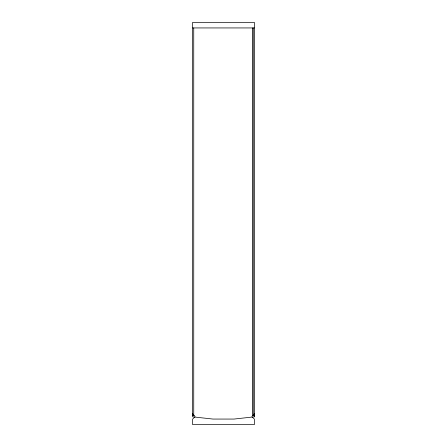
<?xml version="1.0" encoding="UTF-8"?>
<svg xmlns="http://www.w3.org/2000/svg" width="447" height="447" viewBox="0 0 447 447"><rect width="100%" height="100%" fill="white"/><g stroke="black" fill="none" stroke-linecap="round" stroke-linejoin="round"><path stroke-width="0.67" d="M254.343 413.475L253.723 415.017L252.343 415.71L252.343 27.938M195.088 416.632L192.657 419.062L192.657 424.65L254.343 424.65L254.343 419.062L251.912 416.632M192.657 27.938L254.343 27.938M192.657 415.71L194.657 415.71L193.277 415.017L192.657 413.475M252.343 415.71L254.343 415.71M253.259 27.938L253.259 415.71M193.741 27.938L193.741 415.71M254.343 416.827L234.005 419.062L212.995 419.062L192.657 416.827L192.657 22.35L254.343 22.35L254.343 416.827"/></g></svg>
